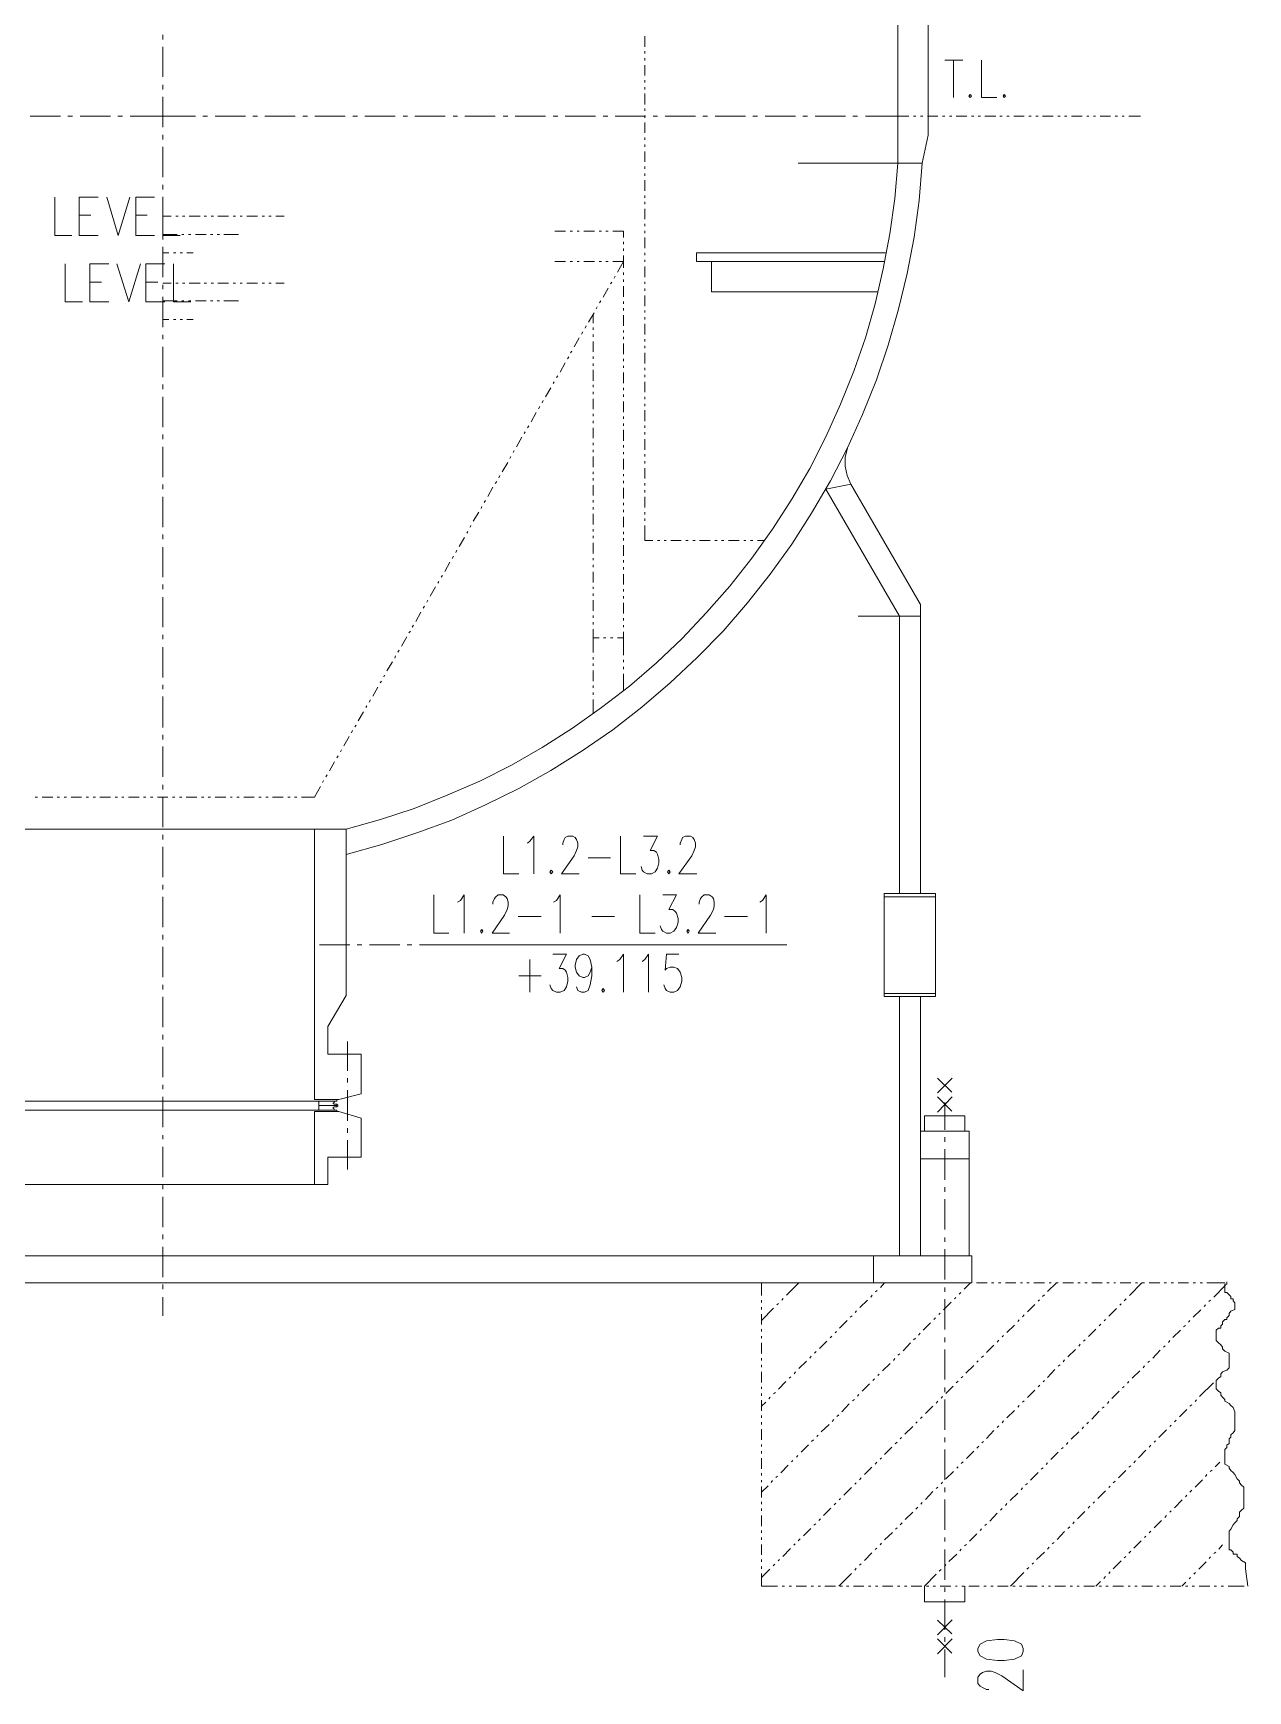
# Model space of a CAD drawing. Header units: millimetres. Extents: x 0 to 588, y 0 to 874.
# Drawn here: x 120.9 to 176.9, y 75.4 to 151.8 of the extents above; entities that cross this region are included whole.
import ezdxf

# ---------------------------------------------------------------- set-up
doc = ezdxf.new("R2010")
doc.units = ezdxf.units.MM
doc.layers.get('0').update_dxf_attribs({"lineweight": 18})

msp = doc.modelspace()

# ---------------------------------------------------------------- hatches: boundary and pattern name
for points in [[(134.112, 102.51), (134.027, 102.595), (134.112, 102.595)], [(134.81, 102.51), (134.874, 102.595), (134.81, 102.595)], [(134.112, 102.235), (134.027, 102.171), (134.112, 102.171)], [(134.81, 102.235), (134.874, 102.171), (134.81, 102.171)]]:
    msp.add_hatch(color=0).paths.add_polyline_path(points, flags=0)

# ---------------------------------------------------------------- linework, layer by layer
at = {"color": 0, "lineweight": 0}
for points in [[(160.803, 145.838), (160.803, 188.891)], [(162.2, 147.13), (162.2, 187.981)], [(126.915, 151.553), (126.915, 151.765)], [(149.14, 151.702), (149.14, 151.215)], [(126.915, 149.818), (126.915, 151.215)], [(149.14, 151.003), (149.14, 150.897)], [(149.14, 150.685), (149.14, 150.58)], [(162.962, 150.601), (163.788, 150.601)], [(163.364, 150.601), (163.364, 148.865)], [(164.655, 150.601), (164.655, 148.865), (165.354, 148.865)], [(149.14, 150.368), (149.14, 149.881)], [(126.915, 149.246), (126.915, 149.458)], [(149.14, 149.669), (149.14, 149.564)], [(149.14, 149.352), (149.14, 149.246)], [(126.915, 147.511), (126.915, 148.907)], [(149.14, 149.056), (149.14, 148.548)], [(149.14, 148.357), (149.14, 148.251)], [(120.798, 148.018), (122.195, 148.018)], [(122.534, 148.018), (122.746, 148.018)], [(123.105, 148.018), (124.502, 148.018)], [(124.841, 148.018), (125.053, 148.018)], [(125.412, 148.018), (126.915, 148.018)], [(126.915, 148.018), (128.418, 148.018)], [(128.757, 148.018), (128.969, 148.018)], [(129.328, 148.018), (130.725, 148.018)], [(131.064, 148.018), (131.276, 148.018)], [(131.614, 148.018), (133.011, 148.018)], [(133.371, 148.018), (133.583, 148.018)], [(133.922, 148.018), (135.319, 148.018)], [(135.678, 148.018), (135.89, 148.018)], [(136.229, 148.018), (137.626, 148.018)], [(137.986, 148.018), (138.197, 148.018)], [(138.536, 148.018), (139.933, 148.018)], [(140.293, 148.018), (140.504, 148.018)], [(140.843, 148.018), (142.24, 148.018)], [(142.6, 148.018), (142.811, 148.018)], [(143.15, 148.018), (144.547, 148.018)], [(144.907, 148.018), (145.119, 148.018)], [(145.457, 148.018), (146.854, 148.018)], [(147.214, 148.018), (147.426, 148.018)], [(147.764, 148.018), (149.161, 148.018)], [(149.14, 148.04), (149.14, 147.934)], [(149.14, 147.722), (149.14, 147.235)], [(149.521, 148.018), (149.712, 148.018)], [(150.072, 148.018), (151.469, 148.018)], [(151.807, 148.018), (152.019, 148.018)], [(152.379, 148.018), (153.776, 148.018)], [(154.114, 148.018), (154.326, 148.018)], [(154.686, 148.018), (156.083, 148.018)], [(156.422, 148.018), (156.633, 148.018)], [(156.993, 148.018), (158.39, 148.018)], [(158.729, 148.018), (158.94, 148.018)], [(159.3, 148.018), (160.803, 148.018)], [(160.803, 148.018), (161.311, 148.018)], [(161.523, 148.018), (161.629, 148.018)], [(161.84, 148.018), (161.946, 148.018)], [(162.158, 148.018), (162.645, 148.018)], [(162.856, 148.018), (162.962, 148.018)], [(163.174, 148.018), (163.28, 148.018)], [(163.491, 148.018), (163.978, 148.018)], [(164.19, 148.018), (164.296, 148.018)], [(164.507, 148.018), (164.613, 148.018)], [(164.804, 148.018), (165.312, 148.018)], [(165.502, 148.018), (165.608, 148.018)], [(165.82, 148.018), (165.925, 148.018)], [(166.137, 148.018), (166.624, 148.018)], [(166.836, 148.018), (166.941, 148.018)], [(167.153, 148.018), (167.259, 148.018)], [(167.471, 148.018), (167.958, 148.018)], [(168.169, 148.018), (168.275, 148.018)], [(168.487, 148.018), (168.593, 148.018)], [(168.804, 148.018), (169.291, 148.018)], [(169.503, 148.018), (169.608, 148.018)], [(169.82, 148.018), (169.905, 148.018)], [(170.117, 148.018), (170.603, 148.018)], [(170.815, 148.018), (170.921, 148.018)], [(171.132, 148.018), (171.238, 148.018)], [(171.45, 148.018), (171.979, 148.018)], [(126.915, 146.939), (126.915, 147.151)], [(149.14, 147.024), (149.14, 146.918)], [(161.925, 145.838), (162.2, 147.13)], [(126.915, 145.203), (126.915, 146.6)], [(149.14, 146.706), (149.14, 146.6)], [(149.14, 146.389), (149.14, 145.902)], [(135.361, 115.126), (136.948, 115.57), (138.494, 116.078), (140.018, 116.692), (141.52, 117.348), (142.981, 118.089), (144.399, 118.893), (145.796, 119.782), (147.13, 120.735), (148.421, 121.73), (149.669, 122.809), (150.855, 123.931), (151.977, 125.116), (153.056, 126.344), (154.072, 127.635), (155.025, 128.969), (155.914, 130.344), (156.739, 131.762), (157.48, 133.223), (158.157, 134.726), (158.771, 136.25), (159.3, 137.795), (159.745, 139.361), (160.126, 140.97), (160.422, 142.579), (160.655, 144.208), (160.803, 145.838)], [(135.361, 113.961), (137.012, 114.427), (138.62, 114.956), (140.229, 115.549), (141.796, 116.247), (143.32, 117.009), (144.801, 117.835), (146.24, 118.745), (147.659, 119.719), (148.992, 120.756), (150.304, 121.878), (151.553, 123.042), (152.739, 124.269), (153.861, 125.561), (154.919, 126.894), (155.914, 128.27), (156.824, 129.709), (157.692, 131.191), (158.475, 132.715), (159.173, 134.26), (159.808, 135.848), (160.359, 137.456), (160.824, 139.107), (161.226, 140.758), (161.544, 142.43), (161.777, 144.124), (161.925, 145.838)], [(149.14, 145.69), (149.14, 145.584)], [(149.14, 145.373), (149.14, 145.267)], [(161.925, 145.838), (156.21, 145.838)], [(126.915, 144.632), (126.915, 144.844)], [(149.14, 145.055), (149.14, 144.568)], [(121.941, 144.272), (121.941, 142.515), (122.724, 142.515)], [(123.063, 142.515), (123.063, 144.272), (123.931, 144.272)], [(124.333, 144.272), (124.862, 142.515), (125.391, 144.272)], [(125.666, 142.515), (125.666, 144.272), (126.534, 144.272)], [(126.915, 142.896), (126.915, 144.293)], [(126.915, 144.272), (126.915, 142.515), (127.72, 142.515)], [(149.14, 144.357), (149.14, 144.251)], [(149.14, 144.06), (149.14, 143.954)], [(149.14, 143.743), (149.14, 143.256)], [(123.063, 143.446), (123.592, 143.446)], [(125.666, 143.446), (126.196, 143.446)], [(126.915, 143.404), (127.296, 143.404)], [(127.508, 143.404), (127.614, 143.404)], [(127.826, 143.404), (127.931, 143.404)], [(128.122, 143.404), (128.63, 143.404)], [(128.82, 143.404), (128.926, 143.404)], [(129.138, 143.404), (129.244, 143.404)], [(129.455, 143.404), (129.942, 143.404)], [(130.154, 143.404), (130.26, 143.404)], [(130.471, 143.404), (130.577, 143.404)], [(130.789, 143.404), (131.276, 143.404)], [(131.487, 143.404), (131.593, 143.404)], [(131.805, 143.404), (131.911, 143.404)], [(132.122, 143.404), (132.503, 143.404)], [(149.14, 143.044), (149.14, 142.939)], [(123.063, 142.515), (123.931, 142.515)], [(125.666, 142.515), (126.534, 142.515)], [(126.915, 142.558), (127.572, 142.558)], [(126.915, 142.325), (126.915, 142.536)], [(127.783, 142.558), (127.889, 142.558)], [(128.101, 142.558), (128.207, 142.558)], [(128.418, 142.558), (128.905, 142.558)], [(129.117, 142.558), (129.222, 142.558)], [(129.413, 142.558), (129.519, 142.558)], [(129.731, 142.558), (130.408, 142.558)], [(145.478, 142.706), (144.992, 142.706)], [(145.796, 142.706), (145.69, 142.706)], [(146.113, 142.706), (146.008, 142.706)], [(146.812, 142.706), (146.325, 142.706)], [(147.13, 142.706), (147.024, 142.706)], [(147.447, 142.706), (147.341, 142.706)], [(148.145, 142.706), (147.659, 142.706)], [(148.145, 142.706), (148.145, 142.409)], [(148.145, 142.219), (148.145, 142.113)], [(149.14, 142.727), (149.14, 142.621)], [(149.14, 142.409), (149.14, 141.923)], [(126.915, 140.589), (126.915, 141.986)], [(126.915, 141.711), (127.191, 141.711)], [(127.402, 141.711), (127.508, 141.711)], [(127.72, 141.711), (127.826, 141.711)], [(128.016, 141.711), (128.312, 141.711)], [(148.145, 141.584), (148.145, 141.309), (147.659, 141.309)], [(148.145, 141.901), (148.145, 141.796)], [(149.14, 141.711), (149.14, 141.605)], [(151.511, 141.309), (151.511, 141.711), (160.274, 141.711)], [(122.407, 141.203), (122.407, 139.446), (123.211, 139.446)], [(123.55, 139.446), (123.55, 141.203), (124.418, 141.203)], [(124.799, 141.203), (125.349, 139.446), (125.878, 141.203)], [(126.132, 139.446), (126.132, 141.203), (127, 141.203)], [(127.402, 141.203), (127.402, 139.446), (128.207, 139.446)], [(145.478, 141.309), (144.992, 141.309)], [(145.796, 141.309), (145.69, 141.309)], [(146.113, 141.309), (146.008, 141.309)], [(146.812, 141.309), (146.325, 141.309)], [(147.13, 141.309), (147.024, 141.309)], [(147.447, 141.309), (147.341, 141.309)], [(147.87, 140.822), (148.145, 141.309)], [(148.145, 141.309), (148.145, 141.012)], [(148.145, 140.801), (148.145, 140.695)], [(149.14, 141.393), (149.14, 141.287)], [(149.14, 141.076), (149.14, 140.589)], [(160.189, 141.309), (151.511, 141.309)], [(152.209, 139.912), (152.209, 141.309)], [(123.55, 140.356), (124.079, 140.356)], [(126.132, 140.356), (126.683, 140.356)], [(126.915, 140.314), (127.296, 140.314)], [(126.915, 140.039), (126.915, 140.229)], [(127.508, 140.314), (127.614, 140.314)], [(127.826, 140.314), (127.931, 140.314)], [(128.122, 140.314), (128.63, 140.314)], [(128.82, 140.314), (128.926, 140.314)], [(129.138, 140.314), (129.244, 140.314)], [(129.455, 140.314), (129.942, 140.314)], [(130.154, 140.314), (130.26, 140.314)], [(130.471, 140.314), (130.577, 140.314)], [(130.789, 140.314), (131.276, 140.314)], [(131.487, 140.314), (131.593, 140.314)], [(131.805, 140.314), (131.911, 140.314)], [(132.122, 140.314), (132.503, 140.314)], [(147.214, 139.658), (147.447, 140.081)], [(147.553, 140.272), (147.616, 140.356)], [(147.722, 140.547), (147.764, 140.631)], [(148.145, 140.483), (148.145, 140.377)], [(148.145, 140.166), (148.145, 139.679)], [(149.14, 140.377), (149.14, 140.272)], [(149.14, 140.06), (149.14, 139.954)], [(159.893, 139.912), (152.209, 139.912)], [(123.55, 139.446), (124.418, 139.446)], [(126.132, 139.446), (127, 139.446)], [(126.915, 138.282), (126.915, 139.679)], [(126.915, 139.488), (127.572, 139.488)], [(127.783, 139.488), (127.889, 139.488)], [(128.101, 139.488), (128.207, 139.488)], [(128.418, 139.488), (128.905, 139.488)], [(129.117, 139.488), (129.222, 139.488)], [(129.413, 139.488), (129.519, 139.488)], [(129.731, 139.488), (130.408, 139.488)], [(146.897, 139.129), (146.939, 139.213)], [(147.045, 139.404), (147.108, 139.488)], [(148.145, 139.467), (148.145, 139.361)], [(148.145, 139.15), (148.145, 139.044)], [(149.14, 139.742), (149.14, 139.256)], [(126.915, 138.642), (127.191, 138.642)], [(127.402, 138.642), (127.508, 138.642)], [(127.72, 138.642), (127.826, 138.642)], [(128.016, 138.642), (128.312, 138.642)], [(146.537, 138.515), (146.791, 138.938)], [(146.749, 138.875), (146.749, 138.472)], [(148.145, 138.832), (148.145, 138.345)], [(149.14, 139.044), (149.14, 138.959)], [(149.14, 138.748), (149.14, 138.642)], [(149.14, 138.43), (149.14, 137.943)], [(126.915, 137.732), (126.915, 137.922)], [(145.881, 137.372), (146.113, 137.795)], [(146.219, 137.964), (146.283, 138.07)], [(146.389, 138.239), (146.431, 138.345)], [(146.749, 138.261), (146.749, 138.155)], [(146.749, 137.943), (146.749, 137.837)], [(146.749, 137.626), (146.749, 137.139)], [(148.145, 138.134), (148.145, 138.028)], [(148.145, 137.837), (148.145, 137.732)], [(149.14, 137.732), (149.14, 137.626)], [(126.915, 135.975), (126.915, 137.372)], [(145.563, 136.821), (145.627, 136.906)], [(145.711, 137.096), (145.775, 137.181)], [(146.749, 136.927), (146.749, 136.821)], [(148.145, 137.52), (148.145, 137.033)], [(149.14, 137.414), (149.14, 137.308)], [(149.14, 137.096), (149.14, 136.61)], [(145.225, 136.208), (145.457, 136.631)], [(146.749, 136.61), (146.749, 136.504)], [(146.749, 136.313), (146.749, 135.805)], [(148.145, 136.821), (148.145, 136.715)], [(148.145, 136.504), (148.145, 136.398)], [(148.145, 136.186), (148.145, 135.7)], [(149.14, 136.398), (149.14, 136.292)], [(149.14, 136.081), (149.14, 135.975)], [(126.915, 135.424), (126.915, 135.636)], [(144.547, 135.065), (144.801, 135.488)], [(144.907, 135.678), (144.949, 135.763)], [(145.055, 135.953), (145.119, 136.038)], [(146.749, 135.615), (146.749, 135.509)], [(148.145, 135.488), (148.145, 135.382)], [(149.14, 135.763), (149.14, 135.276)], [(126.915, 133.667), (126.915, 135.065)], [(144.23, 134.514), (144.293, 134.62)], [(144.399, 134.789), (144.441, 134.895)], [(146.749, 135.297), (146.749, 135.191)], [(146.749, 134.98), (146.749, 134.493)], [(148.145, 135.17), (148.145, 135.065)], [(148.145, 134.853), (148.145, 134.366)], [(149.14, 135.065), (149.14, 134.959)], [(149.14, 134.747), (149.14, 134.641)], [(143.891, 133.922), (144.124, 134.345)], [(146.749, 134.281), (146.749, 134.175)], [(146.749, 133.964), (146.749, 133.858)], [(148.145, 134.154), (148.145, 134.048)], [(148.145, 133.837), (148.145, 133.731)], [(149.14, 134.451), (149.14, 133.943)], [(126.915, 133.117), (126.915, 133.329)], [(143.214, 132.757), (143.468, 133.202)], [(143.573, 133.371), (143.616, 133.456)], [(143.722, 133.646), (143.785, 133.731)], [(146.749, 133.646), (146.749, 133.16)], [(148.145, 133.541), (148.145, 133.032)], [(149.14, 133.752), (149.14, 133.646)], [(149.14, 133.435), (149.14, 133.329)], [(149.14, 133.117), (149.14, 132.63)], [(126.915, 131.36), (126.915, 132.757)], [(142.917, 132.228), (142.96, 132.313)], [(143.065, 132.503), (143.108, 132.588)], [(146.749, 132.948), (146.749, 132.842)], [(146.749, 132.63), (146.749, 132.524)], [(146.749, 132.313), (146.749, 131.826)], [(148.145, 132.842), (148.145, 132.736)], [(148.145, 132.524), (148.145, 132.419)], [(149.14, 132.419), (149.14, 132.313)], [(158.475, 132.694), (158.369, 132.292), (158.369, 131.868), (158.454, 131.445), (158.623, 131.043), (157.48, 130.81)], [(142.558, 131.614), (142.811, 132.038)], [(146.749, 131.614), (146.749, 131.508)], [(148.145, 132.207), (148.145, 131.72)], [(148.145, 131.508), (148.145, 131.403)], [(149.14, 132.101), (149.14, 131.995)], [(149.14, 131.784), (149.14, 131.297)], [(126.915, 130.81), (126.915, 131.022)], [(141.901, 130.471), (142.134, 130.895)], [(142.24, 131.064), (142.304, 131.17)], [(142.409, 131.339), (142.452, 131.445)], [(146.749, 131.318), (146.749, 131.212)], [(146.749, 131), (146.749, 130.514)], [(148.145, 131.191), (148.145, 131.085)], [(148.145, 130.874), (148.145, 130.387)], [(149.14, 131.085), (149.14, 130.979)], [(149.14, 130.768), (149.14, 130.662)], [(160.867, 124.947), (157.48, 130.81)], [(161.84, 125.497), (158.623, 131.043)], [(126.915, 129.053), (126.915, 130.45)], [(141.584, 129.921), (141.626, 130.006)], [(141.732, 130.196), (141.796, 130.281)], [(146.749, 130.302), (146.749, 130.196)], [(146.749, 129.984), (146.749, 129.879)], [(148.145, 130.175), (148.145, 130.069)], [(149.14, 130.45), (149.14, 129.963)], [(141.224, 129.328), (141.478, 129.752)], [(146.749, 129.667), (146.749, 129.18)], [(148.145, 129.857), (148.145, 129.752)], [(148.145, 129.54), (148.145, 129.053)], [(149.14, 129.752), (149.14, 129.646)], [(149.14, 129.455), (149.14, 129.35)], [(126.915, 128.503), (126.915, 128.714)], [(140.568, 128.164), (140.822, 128.588)], [(140.928, 128.778), (140.97, 128.863)], [(141.076, 129.053), (141.118, 129.138)], [(146.749, 128.969), (146.749, 128.863)], [(146.749, 128.651), (146.749, 128.545)], [(148.145, 128.841), (148.145, 128.736)], [(148.145, 128.545), (148.145, 128.439)], [(149.14, 129.138), (149.14, 128.439)], [(149.5, 128.439), (149.14, 128.439)], [(149.818, 128.439), (149.712, 128.439)], [(150.114, 128.439), (150.029, 128.439)], [(150.812, 128.439), (150.326, 128.439)], [(151.13, 128.439), (151.024, 128.439)], [(151.447, 128.439), (151.342, 128.439)], [(152.146, 128.439), (151.659, 128.439)], [(152.464, 128.439), (152.358, 128.439)], [(152.781, 128.439), (152.675, 128.439)], [(153.48, 128.439), (152.993, 128.439)], [(153.797, 128.439), (153.691, 128.439)], [(154.114, 128.439), (154.009, 128.439)], [(154.665, 128.439), (154.326, 128.439)], [(126.915, 126.746), (126.915, 128.143)], [(140.25, 127.614), (140.314, 127.72)], [(140.42, 127.889), (140.462, 127.995)], [(146.749, 128.333), (146.749, 127.847)], [(148.145, 128.228), (148.145, 127.741)], [(139.912, 127.021), (140.144, 127.445)], [(146.749, 127.635), (146.749, 127.529)], [(146.749, 127.317), (146.749, 127.212)], [(146.749, 127), (146.749, 126.513)], [(148.145, 127.529), (148.145, 127.423)], [(148.145, 127.212), (148.145, 127.106)], [(126.915, 126.196), (126.915, 126.407)], [(139.234, 125.878), (139.488, 126.302)], [(139.594, 126.471), (139.637, 126.555)], [(139.742, 126.746), (139.806, 126.831)], [(146.749, 126.302), (146.749, 126.217)], [(148.145, 126.894), (148.145, 126.407)], [(148.145, 126.196), (148.145, 126.09)], [(126.915, 124.439), (126.915, 125.836)], [(138.917, 125.328), (138.98, 125.412)], [(139.086, 125.603), (139.129, 125.688)], [(146.749, 126.005), (146.749, 125.899)], [(146.749, 125.688), (146.749, 125.201)], [(148.145, 125.878), (148.145, 125.772)], [(148.145, 125.561), (148.145, 125.074)], [(161.84, 125.497), (161.84, 112.162)], [(138.578, 124.714), (138.811, 125.137)], [(146.749, 124.989), (146.749, 124.883)], [(146.749, 124.672), (146.749, 124.566)], [(148.145, 124.862), (148.145, 124.756)], [(161.84, 124.947), (158.962, 124.947)], [(160.867, 124.947), (160.867, 112.162)], [(126.915, 123.888), (126.915, 124.1)], [(137.922, 123.571), (138.155, 123.994)], [(138.261, 124.185), (138.324, 124.269)], [(138.409, 124.439), (138.472, 124.545)], [(146.749, 124.354), (146.749, 123.952)], [(146.749, 123.952), (147.024, 123.952)], [(146.749, 123.952), (146.749, 123.275)], [(147.024, 123.952), (146.749, 123.952)], [(147.235, 123.952), (147.341, 123.952)], [(147.341, 123.952), (147.235, 123.952)], [(147.553, 123.952), (147.659, 123.952)], [(147.659, 123.952), (147.553, 123.952)], [(147.87, 123.952), (148.145, 123.952), (148.145, 123.148)], [(148.145, 123.952), (147.87, 123.952)], [(148.145, 124.545), (148.145, 124.439)], [(148.145, 124.227), (148.145, 123.952)], [(126.915, 122.132), (126.915, 123.529)], [(137.605, 123.021), (137.647, 123.126)], [(137.753, 123.296), (137.816, 123.38)], [(137.245, 122.428), (137.499, 122.851)], [(146.749, 123.063), (146.749, 122.957)], [(146.749, 122.767), (146.749, 122.661)], [(146.749, 122.449), (146.749, 121.962)], [(148.145, 122.936), (148.145, 122.83)], [(148.145, 122.618), (148.145, 122.513)], [(126.915, 121.581), (126.915, 121.793)], [(136.589, 121.264), (136.821, 121.687)], [(136.927, 121.878), (136.991, 121.962)], [(137.096, 122.153), (137.139, 122.237)], [(146.749, 121.751), (146.749, 121.645)], [(148.145, 122.301), (148.145, 121.518)], [(126.915, 119.825), (126.915, 121.243)], [(136.271, 120.735), (136.313, 120.819)], [(136.419, 120.989), (136.483, 121.094)], [(146.749, 121.433), (146.749, 121.327)], [(146.749, 121.116), (146.749, 120.46)], [(135.911, 120.121), (136.165, 120.544)], [(126.915, 119.274), (126.915, 119.486)], [(135.255, 118.978), (135.509, 119.401)], [(135.615, 119.57), (135.657, 119.676)], [(135.763, 119.846), (135.827, 119.93)], [(126.915, 117.538), (126.915, 118.936)], [(134.938, 118.427), (135.001, 118.512)], [(135.107, 118.703), (135.149, 118.787)], [(134.599, 117.814), (134.832, 118.237)], [(126.915, 116.967), (126.915, 117.179)], [(133.9, 116.607), (134.175, 117.094)], [(134.281, 117.284), (134.324, 117.369)], [(134.429, 117.538), (134.493, 117.644)], [(121.031, 116.607), (121.137, 116.607)], [(121.349, 116.607), (121.835, 116.607)], [(122.047, 116.607), (122.153, 116.607)], [(122.365, 116.607), (122.47, 116.607)], [(122.682, 116.607), (123.169, 116.607)], [(123.38, 116.607), (123.486, 116.607)], [(123.698, 116.607), (123.804, 116.607)], [(124.016, 116.607), (124.502, 116.607)], [(124.714, 116.607), (124.82, 116.607)], [(125.031, 116.607), (125.116, 116.607)], [(125.328, 116.607), (125.815, 116.607)], [(126.026, 116.607), (126.132, 116.607)], [(126.344, 116.607), (126.45, 116.607)], [(126.661, 116.607), (127.148, 116.607)], [(126.915, 115.231), (126.915, 116.628)], [(127.36, 116.607), (127.466, 116.607)], [(127.677, 116.607), (127.783, 116.607)], [(127.995, 116.607), (128.482, 116.607)], [(128.693, 116.607), (128.799, 116.607)], [(129.011, 116.607), (129.117, 116.607)], [(129.328, 116.607), (129.815, 116.607)], [(130.027, 116.607), (130.112, 116.607)], [(130.323, 116.607), (130.429, 116.607)], [(130.641, 116.607), (131.127, 116.607)], [(131.339, 116.607), (131.445, 116.607)], [(131.657, 116.607), (131.762, 116.607)], [(131.974, 116.607), (132.461, 116.607)], [(132.673, 116.607), (132.779, 116.607)], [(132.99, 116.607), (133.096, 116.607)], [(133.308, 116.607), (133.9, 116.607)], [(118.449, 115.126), (135.361, 115.126)], [(126.915, 114.66), (126.915, 114.871)], [(133.9, 115.126), (133.9, 102.658)], [(135.361, 115.126), (135.361, 107.463)], [(142.621, 114.808), (142.621, 113.072), (143.32, 113.072)], [(143.722, 114.49), (143.827, 114.575), (144.018, 114.808), (144.018, 113.072)], [(145.351, 114.406), (145.351, 114.49), (145.415, 114.66), (145.457, 114.745), (145.584, 114.808), (145.817, 114.808), (145.923, 114.745), (145.987, 114.66), (146.05, 114.49), (146.05, 114.321), (145.987, 114.152), (145.881, 113.898), (145.288, 113.072), (146.113, 113.072)], [(148.018, 114.808), (148.018, 113.072), (148.717, 113.072)], [(149.077, 114.808), (149.712, 114.808), (149.373, 114.152), (149.542, 114.152), (149.669, 114.067), (149.712, 113.983), (149.775, 113.728), (149.775, 113.58), (149.712, 113.326), (149.606, 113.157), (149.437, 113.072), (149.246, 113.072), (149.077, 113.157), (149.013, 113.242), (148.971, 113.411)], [(150.77, 114.406), (150.77, 114.49), (150.834, 114.66), (150.876, 114.745), (151.003, 114.808), (151.236, 114.808), (151.342, 114.745), (151.405, 114.66), (151.469, 114.49), (151.469, 114.321), (151.405, 114.152), (151.299, 113.898), (150.707, 113.072), (151.532, 113.072)], [(126.915, 112.924), (126.915, 114.321)], [(146.516, 113.813), (147.553, 113.813)], [(126.915, 112.353), (126.915, 112.564)], [(126.915, 110.617), (126.915, 112.014)], [(139.404, 112.099), (139.404, 110.342), (140.102, 110.342)], [(140.504, 111.76), (140.631, 111.845), (140.801, 112.099), (140.801, 110.342)], [(142.134, 111.675), (142.134, 111.76), (142.198, 111.929), (142.261, 112.014), (142.367, 112.099), (142.6, 112.099), (142.727, 112.014), (142.79, 111.929), (142.833, 111.76), (142.833, 111.591), (142.79, 111.421), (142.663, 111.167), (142.092, 110.342), (142.896, 110.342)], [(144.928, 111.76), (145.055, 111.845), (145.225, 112.099), (145.225, 110.342)], [(148.907, 112.099), (148.907, 110.342), (149.606, 110.342)], [(149.966, 112.099), (150.601, 112.099), (150.241, 111.421), (150.431, 111.421), (150.537, 111.337), (150.601, 111.252), (150.664, 111.019), (150.664, 110.85), (150.601, 110.596), (150.474, 110.427), (150.304, 110.342), (150.135, 110.342), (149.966, 110.427), (149.902, 110.511), (149.839, 110.68)], [(151.638, 111.675), (151.638, 111.76), (151.702, 111.929), (151.765, 112.014), (151.871, 112.099), (152.104, 112.099), (152.231, 112.014), (152.294, 111.929), (152.337, 111.76), (152.337, 111.591), (152.294, 111.421), (152.167, 111.167), (151.596, 110.342), (152.4, 110.342)], [(154.432, 111.76), (154.559, 111.845), (154.728, 112.099), (154.728, 110.342)], [(160.168, 107.421), (160.168, 112.162)], [(162.539, 112.162), (162.539, 107.421), (160.168, 107.421)], [(160.168, 112.162), (162.539, 112.162)], [(160.168, 112.014), (162.539, 112.014)], [(143.298, 111.104), (144.357, 111.104)], [(146.685, 111.104), (147.743, 111.104)], [(152.802, 111.104), (153.861, 111.104)], [(126.915, 110.046), (126.915, 110.257)], [(126.915, 108.31), (126.915, 109.707)], [(134.133, 109.791), (135.53, 109.791)], [(135.869, 109.791), (136.081, 109.791)], [(136.44, 109.791), (137.837, 109.791)], [(138.176, 109.791), (138.388, 109.791)], [(138.748, 109.791), (140.144, 109.791)], [(140.144, 109.791), (155.681, 109.791)], [(144.886, 109.368), (145.521, 109.368), (145.182, 108.712), (145.351, 108.712), (145.457, 108.627), (145.521, 108.543), (145.584, 108.289), (145.584, 108.119), (145.521, 107.865), (145.415, 107.696), (145.225, 107.611), (145.055, 107.611), (144.886, 107.696), (144.822, 107.781), (144.759, 107.95)], [(146.685, 108.775), (146.621, 108.543), (146.516, 108.373), (146.346, 108.289), (146.283, 108.289), (146.113, 108.373), (145.987, 108.543), (145.923, 108.775), (145.923, 108.86), (145.987, 109.114), (146.113, 109.284), (146.283, 109.368), (146.346, 109.368), (146.516, 109.284), (146.621, 109.114), (146.685, 108.775), (146.685, 108.373), (146.621, 107.95), (146.516, 107.696), (146.346, 107.611), (146.219, 107.611), (146.05, 107.696), (145.987, 107.865)], [(147.849, 109.029), (147.976, 109.114), (148.145, 109.368), (148.145, 107.611)], [(149.013, 109.029), (149.14, 109.114), (149.31, 109.368), (149.31, 107.611)], [(150.707, 109.368), (150.135, 109.368), (150.072, 108.627), (150.135, 108.712), (150.304, 108.775), (150.474, 108.775), (150.643, 108.712), (150.77, 108.543), (150.834, 108.289), (150.834, 108.119), (150.77, 107.865), (150.643, 107.696), (150.474, 107.611), (150.304, 107.611), (150.135, 107.696), (150.072, 107.781), (150.008, 107.95)], [(143.827, 109.114), (143.827, 107.611)], [(126.915, 107.738), (126.915, 107.95)], [(143.32, 108.373), (144.357, 108.373)], [(126.915, 106.003), (126.915, 107.4)], [(134.514, 106.024), (135.361, 107.463)], [(160.168, 107.548), (162.539, 107.548)], [(160.867, 107.421), (160.867, 95.462)], [(161.84, 107.421), (161.84, 95.462)], [(126.915, 105.431), (126.915, 105.643)], [(134.514, 106.024), (134.514, 104.754)], [(126.915, 103.695), (126.915, 105.093)], [(134.514, 104.754), (136.059, 104.754)], [(135.424, 105.347), (135.424, 103.992)], [(136.059, 104.754), (136.059, 102.933)], [(126.915, 103.145), (126.915, 103.336)], [(135.424, 103.653), (135.424, 103.442)], [(163.301, 103.653), (162.624, 102.976)], [(163.28, 102.997), (162.624, 103.653)], [(126.915, 102.595), (118.872, 102.595)], [(126.915, 101.388), (126.915, 102.785)], [(126.915, 102.595), (134.938, 102.595)], [(133.9, 102.658), (135.022, 102.658)], [(134.832, 102.595), (133.964, 102.595)], [(134.112, 102.595), (134.112, 102.171)], [(134.81, 102.51), (134.768, 102.51), (134.768, 102.489)], [(134.768, 102.489), (134.768, 102.468), (134.81, 102.447)], [(134.81, 102.51), (134.81, 102.595)], [(134.938, 102.447), (134.81, 102.447)], [(134.938, 102.447), (134.916, 102.383)], [(134.938, 102.658), (134.938, 102.595)], [(134.938, 102.32), (134.98, 102.362), (134.98, 102.404), (134.938, 102.447)], [(135.022, 102.658), (136.059, 102.933)], [(135.424, 103.103), (135.424, 101.685)], [(163.28, 102.129), (162.624, 102.785)], [(163.301, 102.785), (162.624, 102.087)], [(162.962, 101.261), (162.962, 102.531)], [(118.872, 102.171), (134.938, 102.171)], [(133.9, 102.108), (133.9, 98.743)], [(133.9, 102.108), (135.022, 102.108)], [(134.112, 102.383), (134.916, 102.383)], [(134.832, 102.171), (134.112, 102.171)], [(134.81, 102.32), (134.768, 102.299), (134.768, 102.256), (134.81, 102.235)], [(134.938, 102.32), (134.81, 102.32)], [(134.81, 102.235), (134.81, 102.171)], [(134.938, 102.32), (134.916, 102.383)], [(134.938, 102.108), (134.938, 102.171)], [(135.022, 102.108), (136.059, 101.812)], [(136.059, 100.013), (136.059, 101.812)], [(162.031, 101.198), (162.031, 101.918)], [(163.893, 101.198), (163.893, 101.918), (162.031, 101.918)], [(126.915, 100.838), (126.915, 101.028)], [(135.424, 101.346), (135.424, 101.134)], [(161.84, 101.198), (164.084, 101.198)], [(162.962, 100.711), (162.962, 100.923)], [(164.084, 95.462), (164.084, 101.198)], [(126.915, 99.081), (126.915, 100.478)], [(135.424, 100.796), (135.424, 99.441)], [(162.962, 98.954), (162.962, 100.372)], [(134.514, 100.013), (134.514, 98.743)], [(134.514, 100.013), (136.059, 100.013)], [(161.84, 99.928), (164.084, 99.928)], [(134.514, 98.743), (119.295, 98.743)], [(126.915, 98.531), (126.915, 98.743)], [(162.962, 98.404), (162.962, 98.615)], [(126.915, 96.774), (126.915, 98.171)], [(162.962, 96.668), (162.962, 98.065)], [(126.915, 96.224), (126.915, 96.435)], [(126.915, 94.467), (126.915, 95.864)], [(162.962, 96.097), (162.962, 96.308)], [(162.962, 94.361), (162.962, 95.758)], [(89.599, 95.462), (126.915, 95.462)], [(164.211, 95.462), (126.915, 95.462)], [(159.681, 94.213), (159.681, 95.462)], [(164.211, 94.213), (164.211, 95.462)], [(89.599, 94.213), (126.915, 94.213)], [(127.741, 94.213), (126.915, 94.213)], [(164.211, 94.213), (126.915, 94.213)], [(126.915, 93.916), (126.915, 94.128)], [(128.058, 94.213), (127.953, 94.213)], [(128.355, 94.213), (128.249, 94.213)], [(129.053, 94.213), (128.566, 94.213)], [(129.371, 94.213), (129.265, 94.213)], [(129.688, 94.213), (129.582, 94.213)], [(130.387, 94.213), (129.9, 94.213)], [(130.704, 94.213), (130.598, 94.213)], [(131.022, 94.213), (130.916, 94.213)], [(131.72, 94.213), (131.233, 94.213)], [(132.038, 94.213), (131.932, 94.213)], [(132.355, 94.213), (132.249, 94.213)], [(133.054, 94.213), (132.546, 94.213)], [(133.35, 94.213), (133.265, 94.213)], [(133.667, 94.213), (133.562, 94.213)], [(134.366, 94.213), (133.879, 94.213)], [(134.684, 94.213), (134.578, 94.213)], [(135.001, 94.213), (134.895, 94.213)], [(135.7, 94.213), (135.213, 94.213)], [(136.017, 94.213), (135.911, 94.213)], [(136.334, 94.213), (136.229, 94.213)], [(137.033, 94.213), (136.546, 94.213)], [(137.351, 94.213), (137.245, 94.213)], [(137.647, 94.213), (137.562, 94.213)], [(138.345, 94.213), (137.858, 94.213)], [(138.663, 94.213), (138.557, 94.213)], [(138.98, 94.213), (138.875, 94.213)], [(139.679, 94.213), (139.192, 94.213)], [(139.996, 94.213), (139.891, 94.213)], [(140.314, 94.213), (140.208, 94.213)], [(141.012, 94.213), (140.525, 94.213)], [(141.33, 94.213), (141.224, 94.213)], [(141.647, 94.213), (141.542, 94.213)], [(142.346, 94.213), (141.859, 94.213)], [(142.663, 94.213), (142.558, 94.213)], [(142.96, 94.213), (142.854, 94.213)], [(143.658, 94.213), (143.171, 94.213)], [(143.976, 94.213), (143.87, 94.213)], [(144.293, 94.213), (144.187, 94.213)], [(144.992, 94.213), (144.505, 94.213)], [(145.309, 94.213), (145.203, 94.213)], [(145.627, 94.213), (145.521, 94.213)], [(146.325, 94.213), (145.838, 94.213)], [(146.643, 94.213), (146.537, 94.213)], [(146.96, 94.213), (146.854, 94.213)], [(147.659, 94.213), (147.151, 94.213)], [(147.955, 94.213), (147.849, 94.213)], [(148.273, 94.213), (148.167, 94.213)], [(148.971, 94.213), (148.484, 94.213)], [(149.288, 94.213), (149.183, 94.213)], [(149.606, 94.213), (149.5, 94.213)], [(150.304, 94.213), (149.818, 94.213)], [(150.622, 94.213), (150.516, 94.213)], [(150.94, 94.213), (150.834, 94.213)], [(151.638, 94.213), (151.151, 94.213)], [(151.956, 94.213), (151.85, 94.213)], [(152.252, 94.213), (152.146, 94.213)], [(152.95, 94.213), (152.464, 94.213)], [(153.268, 94.213), (153.162, 94.213)], [(153.585, 94.213), (153.48, 94.213)], [(154.284, 94.213), (153.797, 94.213)], [(154.601, 94.213), (154.495, 94.213)], [(154.517, 93.62), (154.517, 94.213)], [(154.919, 94.213), (154.813, 94.213)], [(155.617, 94.213), (155.131, 94.213)], [(155.66, 93.641), (156.231, 94.213)], [(155.935, 94.213), (155.829, 94.213)], [(156.252, 94.213), (156.147, 94.213)], [(156.951, 94.213), (156.443, 94.213)], [(157.247, 94.213), (157.141, 94.213)], [(157.565, 94.213), (157.459, 94.213)], [(158.263, 94.213), (157.776, 94.213)], [(158.581, 94.213), (158.475, 94.213)], [(158.898, 94.213), (158.792, 94.213)], [(159.597, 94.213), (159.11, 94.213)], [(159.914, 94.213), (159.808, 94.213)], [(159.999, 94.001), (160.189, 94.213)], [(160.232, 94.213), (160.126, 94.213)], [(160.93, 94.213), (160.443, 94.213)], [(161.248, 94.213), (161.142, 94.213)], [(161.544, 94.213), (161.438, 94.213)], [(162.243, 94.213), (161.756, 94.213)], [(162.56, 94.213), (162.454, 94.213)], [(162.877, 94.213), (162.772, 94.213)], [(163.576, 94.213), (163.089, 94.213)], [(163.893, 94.213), (163.788, 94.213)], [(163.851, 93.916), (164.148, 94.213)], [(164.211, 94.213), (164.105, 94.213)], [(164.91, 94.213), (164.423, 94.213)], [(165.227, 94.213), (165.121, 94.213)], [(165.544, 94.213), (165.439, 94.213)], [(166.243, 94.213), (165.756, 94.213)], [(166.539, 94.213), (166.455, 94.213)], [(166.857, 94.213), (166.751, 94.213)], [(167.555, 94.213), (167.069, 94.213)], [(167.703, 93.811), (168.106, 94.213)], [(167.873, 94.213), (167.767, 94.213)], [(168.19, 94.213), (168.084, 94.213)], [(168.889, 94.213), (168.402, 94.213)], [(169.206, 94.213), (169.101, 94.213)], [(169.524, 94.213), (169.418, 94.213)], [(170.222, 94.213), (169.736, 94.213)], [(170.54, 94.213), (170.434, 94.213)], [(170.836, 94.213), (170.751, 94.213)], [(171.535, 94.213), (171.048, 94.213)], [(171.471, 93.62), (172.043, 94.213)], [(171.852, 94.213), (171.746, 94.213)], [(172.17, 94.213), (172.064, 94.213)], [(172.868, 94.213), (172.381, 94.213)], [(173.186, 94.213), (173.08, 94.213)], [(173.503, 94.213), (173.397, 94.213)], [(174.202, 94.213), (173.715, 94.213)], [(174.519, 94.213), (174.413, 94.213)], [(174.837, 94.213), (174.731, 94.213)], [(175.874, 94.213), (175.048, 94.213)], [(175.366, 93.557), (175.895, 94.107)], [(176.064, 90.974), (175.874, 91.059), (175.768, 91.165), (175.768, 91.249), (175.683, 91.355), (175.577, 91.44), (175.472, 91.546), (175.472, 92.033), (175.577, 92.117), (175.683, 92.117), (175.683, 92.223), (175.768, 92.308), (175.768, 92.414), (175.874, 92.519), (175.958, 92.519), (175.958, 92.604), (176.064, 92.71), (176.064, 92.795), (176.149, 92.9), (176.339, 92.985), (176.339, 93.281), (176.255, 93.387), (176.255, 93.472), (176.149, 93.472), (176.149, 93.578), (176.064, 93.662), (175.958, 93.768), (175.874, 93.768), (175.874, 94.149), (175.958, 94.149), (175.958, 94.255)], [(126.915, 92.689), (126.915, 93.557)], [(154.517, 93.303), (154.517, 93.409)], [(155.448, 93.409), (155.512, 93.493)], [(159.046, 93.07), (159.406, 93.409)], [(159.554, 93.557), (159.618, 93.641)], [(159.766, 93.79), (159.851, 93.853)], [(162.899, 92.964), (163.258, 93.324)], [(162.962, 93.79), (162.962, 94.001)], [(162.962, 92.054), (162.962, 93.451)], [(163.407, 93.472), (163.47, 93.535)], [(163.618, 93.684), (163.703, 93.768)], [(167.259, 93.366), (167.322, 93.43)], [(167.471, 93.578), (167.555, 93.662)], [(171.238, 93.387), (171.323, 93.472)], [(175.133, 93.345), (175.218, 93.409)], [(154.517, 92.985), (154.517, 93.091)], [(154.517, 92.477), (155.067, 93.049)], [(154.517, 92.287), (154.517, 92.773)], [(155.215, 93.197), (155.3, 93.26)], [(158.602, 92.625), (158.686, 92.689)], [(158.835, 92.837), (158.898, 92.922)], [(162.454, 92.519), (162.539, 92.604)], [(162.687, 92.752), (162.75, 92.816)], [(166.328, 92.435), (166.391, 92.498)], [(166.539, 92.647), (166.624, 92.731)], [(166.772, 92.879), (167.111, 93.218)], [(170.307, 92.456), (170.37, 92.519)], [(170.519, 92.668), (170.879, 93.028)], [(171.027, 93.176), (171.09, 93.239)], [(174.413, 92.625), (174.773, 92.964)], [(174.921, 93.112), (174.985, 93.197)], [(154.517, 91.969), (154.517, 92.075)], [(154.517, 91.652), (154.517, 91.757)], [(157.671, 91.673), (157.755, 91.757)], [(157.903, 91.906), (157.967, 91.969)], [(158.115, 92.117), (158.454, 92.477)], [(161.756, 91.8), (161.819, 91.885)], [(161.967, 92.033), (162.306, 92.371)], [(165.608, 91.715), (165.672, 91.779)], [(165.82, 91.927), (166.179, 92.266)], [(169.587, 91.736), (169.926, 92.075)], [(170.074, 92.223), (170.159, 92.308)], [(173.482, 91.694), (173.821, 92.033)], [(173.969, 92.181), (174.054, 92.244)], [(174.202, 92.392), (174.265, 92.477)], [(154.517, 90.953), (154.517, 91.44)], [(156.951, 90.974), (157.036, 91.038)], [(157.184, 91.186), (157.522, 91.525)], [(161.036, 91.08), (161.375, 91.44)], [(161.523, 91.588), (161.607, 91.652)], [(162.962, 91.482), (162.962, 91.694)], [(162.962, 89.747), (162.962, 91.144)], [(164.888, 90.996), (165.227, 91.334)], [(165.375, 91.482), (165.46, 91.567)], [(168.635, 90.805), (168.995, 91.144)], [(169.143, 91.292), (169.206, 91.376)], [(169.355, 91.525), (169.439, 91.588)], [(172.551, 90.742), (172.889, 91.101)], [(173.037, 91.249), (173.122, 91.313)], [(173.27, 91.461), (173.334, 91.546)], [(176.932, 80.222), (176.826, 81.026), (176.826, 81.301), (176.636, 81.407), (176.551, 81.513), (176.445, 81.597), (176.445, 81.703), (176.255, 81.703), (176.255, 81.788), (176.149, 81.894), (176.064, 81.894), (176.064, 82.762), (176.149, 82.846), (176.255, 83.058), (176.339, 83.143), (176.445, 83.249), (176.445, 83.333), (176.551, 83.439), (176.551, 83.629), (176.636, 83.735), (176.742, 83.82), (176.742, 84.794), (176.636, 84.878), (176.551, 84.984), (176.551, 85.069), (176.445, 85.175), (176.339, 85.365), (176.255, 85.471), (176.149, 85.556), (176.064, 85.662), (176.064, 85.746), (175.874, 85.852), (175.874, 86.529), (175.958, 86.614), (175.958, 86.72), (176.064, 86.805), (176.064, 87.016), (176.149, 87.101), (176.149, 87.207), (176.255, 87.291), (176.339, 87.397), (176.339, 88.265), (176.255, 88.456), (176.149, 88.561), (176.064, 88.646), (175.874, 88.752), (175.874, 88.837), (175.768, 88.942), (175.683, 89.027), (175.683, 89.133), (175.577, 89.218), (175.472, 89.323), (175.472, 89.704), (175.577, 89.81), (175.683, 89.895), (175.683, 90.001), (175.768, 90.106), (175.958, 90.191), (176.064, 90.297), (176.064, 90.974)], [(154.517, 90.636), (154.517, 90.742)], [(154.517, 90.318), (154.517, 90.424)], [(156.231, 90.255), (156.591, 90.593)], [(156.739, 90.742), (156.803, 90.826)], [(160.083, 90.149), (160.443, 90.487)], [(160.591, 90.636), (160.655, 90.72)], [(160.803, 90.868), (160.888, 90.932)], [(163.936, 90.043), (164.296, 90.403)], [(164.444, 90.551), (164.507, 90.615)], [(164.655, 90.763), (164.74, 90.847)], [(167.703, 89.853), (168.042, 90.212)], [(168.19, 90.361), (168.275, 90.424)], [(168.423, 90.572), (168.487, 90.657)], [(172.106, 90.297), (172.17, 90.382)], [(172.318, 90.53), (172.403, 90.593)], [(154.517, 89.62), (154.517, 90.106)], [(155.3, 89.302), (155.638, 89.662)], [(155.787, 89.81), (155.871, 89.874)], [(156.019, 90.022), (156.083, 90.106)], [(159.152, 89.218), (159.491, 89.556)], [(159.639, 89.704), (159.724, 89.789)], [(159.872, 89.937), (159.935, 90.001)], [(163.005, 89.112), (163.343, 89.45)], [(163.491, 89.599), (163.576, 89.683)], [(163.724, 89.831), (163.788, 89.895)], [(167.259, 89.408), (167.344, 89.493)], [(167.492, 89.641), (167.555, 89.704)], [(171.387, 89.577), (171.45, 89.662)], [(171.598, 89.81), (171.958, 90.149)], [(174.71, 88.963), (175.345, 89.599)], [(154.517, 89.323), (154.517, 89.408)], [(154.517, 89.006), (154.517, 89.112)], [(154.517, 88.307), (154.517, 88.794)], [(154.517, 88.519), (154.707, 88.71)], [(154.855, 88.858), (154.919, 88.942)], [(155.067, 89.091), (155.152, 89.154)], [(158.708, 88.773), (158.792, 88.837)], [(158.94, 88.985), (159.004, 89.069)], [(162.56, 88.667), (162.645, 88.752)], [(162.793, 88.9), (162.856, 88.963)], [(162.962, 89.175), (162.962, 89.387)], [(162.962, 87.439), (162.962, 88.837)], [(166.539, 88.71), (166.624, 88.773)], [(166.772, 88.921), (167.111, 89.26)], [(170.455, 88.646), (170.519, 88.731)], [(170.667, 88.879), (171.006, 89.218)], [(171.154, 89.366), (171.238, 89.429)], [(174.498, 88.731), (174.561, 88.815)], [(154.517, 87.99), (154.517, 88.096)], [(157.988, 88.053), (158.073, 88.117)], [(158.221, 88.265), (158.56, 88.625)], [(161.84, 87.948), (161.925, 88.032)], [(162.073, 88.18), (162.412, 88.519)], [(165.82, 87.99), (166.179, 88.329)], [(166.328, 88.477), (166.391, 88.561)], [(169.736, 87.926), (170.074, 88.286)], [(170.222, 88.434), (170.307, 88.498)], [(173.778, 88.032), (174.117, 88.371)], [(174.265, 88.519), (174.35, 88.582)], [(154.517, 87.672), (154.517, 87.778)], [(154.517, 86.974), (154.517, 87.461)], [(157.057, 87.122), (157.12, 87.186)], [(157.268, 87.334), (157.628, 87.672)], [(157.776, 87.82), (157.84, 87.905)], [(161.121, 87.228), (161.481, 87.588)], [(161.629, 87.736), (161.692, 87.799)], [(164.888, 87.037), (165.227, 87.397)], [(165.375, 87.545), (165.46, 87.609)], [(165.608, 87.757), (165.672, 87.842)], [(168.783, 86.995), (169.143, 87.334)], [(169.291, 87.482), (169.355, 87.567)], [(169.503, 87.715), (169.587, 87.778)], [(172.826, 87.08), (173.186, 87.439)], [(173.334, 87.588), (173.397, 87.651)], [(173.546, 87.799), (173.63, 87.884)], [(154.517, 86.656), (154.517, 86.762)], [(154.517, 86.339), (154.517, 86.445)], [(156.337, 86.402), (156.676, 86.741)], [(156.824, 86.889), (156.909, 86.974)], [(160.189, 86.296), (160.528, 86.635)], [(160.676, 86.783), (160.761, 86.868)], [(160.909, 87.016), (160.972, 87.08)], [(162.962, 86.868), (162.962, 87.08)], [(162.962, 85.132), (162.962, 86.529)], [(163.957, 86.106), (164.296, 86.445)], [(164.444, 86.593), (164.529, 86.677)], [(164.677, 86.826), (164.74, 86.889)], [(167.852, 86.064), (168.19, 86.402)], [(168.339, 86.55), (168.423, 86.614)], [(168.571, 86.762), (168.635, 86.847)], [(171.894, 86.148), (172.233, 86.487)], [(172.381, 86.635), (172.466, 86.72)], [(172.614, 86.868), (172.678, 86.931)], [(154.517, 85.64), (154.517, 86.127)], [(155.406, 85.45), (155.744, 85.81)], [(155.893, 85.958), (155.956, 86.021)], [(156.125, 86.169), (156.189, 86.254)], [(159.258, 85.365), (159.597, 85.704)], [(159.745, 85.852), (159.829, 85.937)], [(159.978, 86.085), (160.041, 86.148)], [(163.512, 85.662), (163.576, 85.725)], [(163.724, 85.873), (163.809, 85.958)], [(167.407, 85.619), (167.492, 85.683)], [(167.64, 85.831), (167.703, 85.915)], [(171.45, 85.704), (171.535, 85.767)], [(171.683, 85.915), (171.746, 86)], [(175.429, 85.725), (175.641, 85.937)], [(154.517, 85.323), (154.517, 85.429)], [(154.517, 85.026), (154.517, 85.111)], [(154.517, 84.561), (154.813, 84.857)], [(154.961, 85.005), (155.025, 85.09)], [(155.173, 85.238), (155.257, 85.302)], [(158.814, 84.921), (158.877, 84.984)], [(159.025, 85.132), (159.11, 85.217)], [(162.793, 84.942), (162.856, 85.026)], [(163.005, 85.175), (163.364, 85.513)], [(166.688, 84.9), (166.772, 84.963)], [(166.92, 85.111), (167.259, 85.471)], [(170.73, 84.984), (170.815, 85.069)], [(170.963, 85.217), (171.302, 85.556)], [(174.498, 84.794), (174.837, 85.132)], [(174.985, 85.281), (175.048, 85.365)], [(175.196, 85.513), (175.281, 85.577)], [(154.517, 84.307), (154.517, 84.815)], [(154.517, 84.01), (154.517, 84.116)], [(158.094, 84.201), (158.157, 84.264)], [(158.305, 84.413), (158.665, 84.772)], [(162.073, 84.222), (162.412, 84.582)], [(162.56, 84.73), (162.645, 84.794)], [(162.962, 84.561), (162.962, 84.772)], [(162.962, 82.825), (162.962, 84.222)], [(165.968, 84.18), (166.328, 84.519)], [(166.476, 84.667), (166.539, 84.751)], [(169.799, 84.053), (169.863, 84.116)], [(170.011, 84.264), (170.37, 84.624)], [(170.519, 84.772), (170.582, 84.836)], [(173.546, 83.841), (173.905, 84.201)], [(174.054, 84.349), (174.117, 84.413)], [(174.265, 84.561), (174.35, 84.645)], [(154.517, 83.693), (154.517, 83.799)], [(154.517, 82.995), (154.517, 83.481)], [(157.162, 83.249), (157.226, 83.333)], [(157.374, 83.481), (157.713, 83.82)], [(157.861, 83.968), (157.946, 84.053)], [(161.142, 83.291), (161.481, 83.629)], [(161.629, 83.778), (161.713, 83.862)], [(161.862, 84.01), (161.925, 84.074)], [(165.036, 83.227), (165.375, 83.587)], [(165.523, 83.735), (165.608, 83.799)], [(165.756, 83.947), (165.82, 84.032)], [(169.079, 83.333), (169.418, 83.672)], [(169.566, 83.82), (169.651, 83.905)], [(173.101, 83.397), (173.186, 83.481)], [(173.334, 83.629), (173.397, 83.693)], [(154.517, 82.677), (154.517, 82.783)], [(156.443, 82.55), (156.781, 82.889)], [(156.93, 83.037), (157.014, 83.1)], [(160.189, 82.359), (160.549, 82.698)], [(160.697, 82.846), (160.761, 82.91)], [(160.909, 83.058), (160.994, 83.143)], [(164.105, 82.296), (164.444, 82.635)], [(164.592, 82.783), (164.655, 82.868)], [(164.804, 83.016), (164.888, 83.079)], [(168.148, 82.381), (168.487, 82.74)], [(168.635, 82.889), (168.72, 82.952)], [(168.868, 83.1), (168.931, 83.185)], [(172.381, 82.677), (172.466, 82.762)], [(172.614, 82.91), (172.953, 83.249)], [(154.517, 82.359), (154.517, 82.465)], [(154.517, 81.661), (154.517, 82.148)], [(155.49, 81.597), (155.85, 81.957)], [(155.998, 82.106), (156.062, 82.169)], [(156.21, 82.317), (156.295, 82.402)], [(159.745, 81.915), (159.829, 81.978)], [(159.978, 82.127), (160.041, 82.211)], [(162.962, 82.275), (162.962, 82.465)], [(162.962, 80.518), (162.962, 81.915)], [(163.661, 81.852), (163.724, 81.936)], [(163.872, 82.084), (163.957, 82.148)], [(167.703, 81.936), (167.767, 82.021)], [(167.915, 82.169), (168, 82.233)], [(171.45, 81.746), (171.535, 81.83)], [(171.683, 81.978), (172.022, 82.317)], [(172.17, 82.465), (172.233, 82.529)], [(175.599, 81.936), (175.768, 82.127)], [(154.517, 81.344), (154.517, 81.449)], [(154.517, 81.026), (154.517, 81.132)], [(155.046, 81.153), (155.131, 81.238)], [(155.279, 81.386), (155.342, 81.449)], [(158.814, 80.963), (158.877, 81.047)], [(159.025, 81.195), (159.11, 81.259)], [(159.258, 81.407), (159.597, 81.767)], [(162.941, 81.132), (163.005, 81.216)], [(163.153, 81.365), (163.512, 81.703)], [(166.751, 81.005), (166.836, 81.09)], [(166.984, 81.238), (167.047, 81.301)], [(167.196, 81.449), (167.555, 81.788)], [(170.73, 81.026), (171.09, 81.386)], [(171.238, 81.534), (171.302, 81.597)], [(174.667, 81.005), (175.006, 81.344)], [(175.154, 81.492), (175.218, 81.576)], [(175.366, 81.725), (175.451, 81.788)], [(154.517, 80.624), (154.898, 81.005)], [(154.517, 80.222), (154.517, 80.814)], [(158.073, 80.222), (158.665, 80.814)], [(162.031, 80.222), (162.56, 80.772)], [(162.708, 80.92), (162.793, 80.984)], [(165.989, 80.222), (166.603, 80.857)], [(169.926, 80.222), (170.138, 80.433)], [(170.286, 80.582), (170.37, 80.666)], [(170.519, 80.814), (170.582, 80.878)], [(173.884, 80.222), (174.075, 80.412)], [(174.223, 80.56), (174.286, 80.624)], [(174.435, 80.772), (174.519, 80.857)], [(155.257, 80.222), (154.517, 80.222)], [(155.575, 80.222), (155.469, 80.222)], [(155.893, 80.222), (155.787, 80.222)], [(156.591, 80.222), (156.104, 80.222)], [(156.909, 80.222), (156.803, 80.222)], [(157.226, 80.222), (157.12, 80.222)], [(157.924, 80.222), (157.438, 80.222)], [(158.242, 80.222), (158.136, 80.222)], [(158.538, 80.222), (158.433, 80.222)], [(159.237, 80.222), (158.75, 80.222)], [(159.554, 80.222), (159.448, 80.222)], [(159.872, 80.222), (159.766, 80.222)], [(160.57, 80.222), (160.083, 80.222)], [(160.888, 80.222), (160.782, 80.222)], [(161.205, 80.222), (161.1, 80.222)], [(161.904, 80.222), (161.417, 80.222)], [(162.031, 80.222), (162.031, 79.502), (163.893, 79.502), (163.893, 80.222)], [(162.221, 80.222), (162.115, 80.222)], [(162.539, 80.222), (162.433, 80.222)], [(163.237, 80.222), (162.75, 80.222)], [(162.962, 79.968), (162.962, 80.158)], [(162.962, 78.211), (162.962, 79.608)], [(163.534, 80.222), (163.449, 80.222)], [(163.851, 80.222), (163.745, 80.222)], [(164.55, 80.222), (164.063, 80.222)], [(164.867, 80.222), (164.761, 80.222)], [(165.185, 80.222), (165.079, 80.222)], [(165.883, 80.222), (165.396, 80.222)], [(166.201, 80.222), (166.095, 80.222)], [(166.518, 80.222), (166.412, 80.222)], [(167.217, 80.222), (166.73, 80.222)], [(167.534, 80.222), (167.428, 80.222)], [(167.831, 80.222), (167.746, 80.222)], [(168.529, 80.222), (168.042, 80.222)], [(168.846, 80.222), (168.741, 80.222)], [(169.164, 80.222), (169.058, 80.222)], [(169.863, 80.222), (169.376, 80.222)], [(170.18, 80.222), (170.074, 80.222)], [(170.498, 80.222), (170.392, 80.222)], [(171.196, 80.222), (170.709, 80.222)], [(171.513, 80.222), (171.408, 80.222)], [(171.831, 80.222), (171.725, 80.222)], [(172.53, 80.222), (172.043, 80.222)], [(172.847, 80.222), (172.741, 80.222)], [(173.143, 80.222), (173.037, 80.222)], [(173.842, 80.222), (173.355, 80.222)], [(174.159, 80.222), (174.054, 80.222)], [(174.477, 80.222), (174.371, 80.222)], [(175.175, 80.222), (174.689, 80.222)], [(175.493, 80.222), (175.387, 80.222)], [(175.81, 80.222), (175.704, 80.222)], [(176.763, 80.222), (176.022, 80.222)], [(163.301, 78.677), (162.624, 77.978)], [(163.28, 78.02), (162.624, 78.655)], [(163.301, 77.787), (162.624, 77.11)], [(163.28, 77.131), (162.624, 77.787)], [(162.962, 77.66), (162.962, 77.872)], [(162.962, 76.031), (162.962, 77.301)], [(164.994, 75.459), (164.888, 75.459), (164.698, 75.544), (164.592, 75.607), (164.486, 75.734), (164.486, 76.031), (164.592, 76.158), (164.698, 76.242), (164.888, 76.306), (165.1, 76.306), (165.291, 76.242), (165.587, 76.094), (166.582, 75.396), (166.582, 76.369)]]:
    msp.add_lwpolyline(points, dxfattribs=at)
for points in [[(164.126, 149.013), (164.063, 148.929), (164.126, 148.865), (164.19, 148.929)], [(165.693, 149.013), (165.65, 148.929), (165.693, 148.865), (165.756, 148.929)], [(144.822, 113.242), (144.759, 113.157), (144.822, 113.072), (144.886, 113.157)], [(150.241, 113.242), (150.178, 113.157), (150.241, 113.072), (150.304, 113.157)], [(141.626, 110.511), (141.563, 110.427), (141.626, 110.342), (141.668, 110.427)], [(151.13, 110.511), (151.066, 110.427), (151.13, 110.342), (151.172, 110.427)], [(147.214, 107.781), (147.151, 107.696), (147.214, 107.611), (147.278, 107.696)], [(164.486, 77.216), (164.592, 77.004), (164.888, 76.856), (165.396, 76.793), (165.693, 76.793), (166.179, 76.856), (166.497, 77.004), (166.582, 77.216), (166.582, 77.343), (166.497, 77.555), (166.179, 77.703), (165.693, 77.766), (165.396, 77.766), (164.888, 77.703), (164.592, 77.555), (164.486, 77.343)]]:
    msp.add_lwpolyline(points, close=True, dxfattribs=at)

doc.saveas('drawing.dxf')
